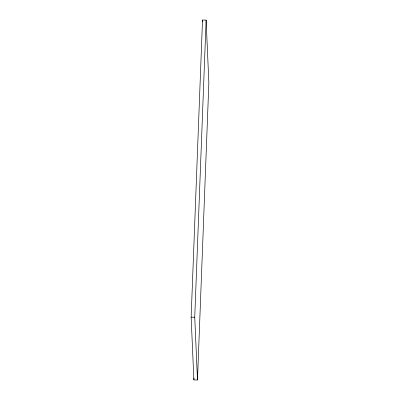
<?xml version="1.0" encoding="UTF-8"?>
<svg xmlns="http://www.w3.org/2000/svg" width="400" height="400" viewBox="0 0 400 400"><rect width="100%" height="100%" fill="white"/><g stroke="black" fill="none" stroke-linecap="round" stroke-linejoin="round"><path stroke-width="0.6" d="M191.14 317.15L202.52 20L206.12 20.1L208.86 82.85L197.48 380L193.88 379.9L191.14 317.15L194.74 317.25L197.48 380M194.74 317.25L206.12 20.1M193.88 379.9L193.95 378.025M202.52 20L202.6 21.865"/></g></svg>
